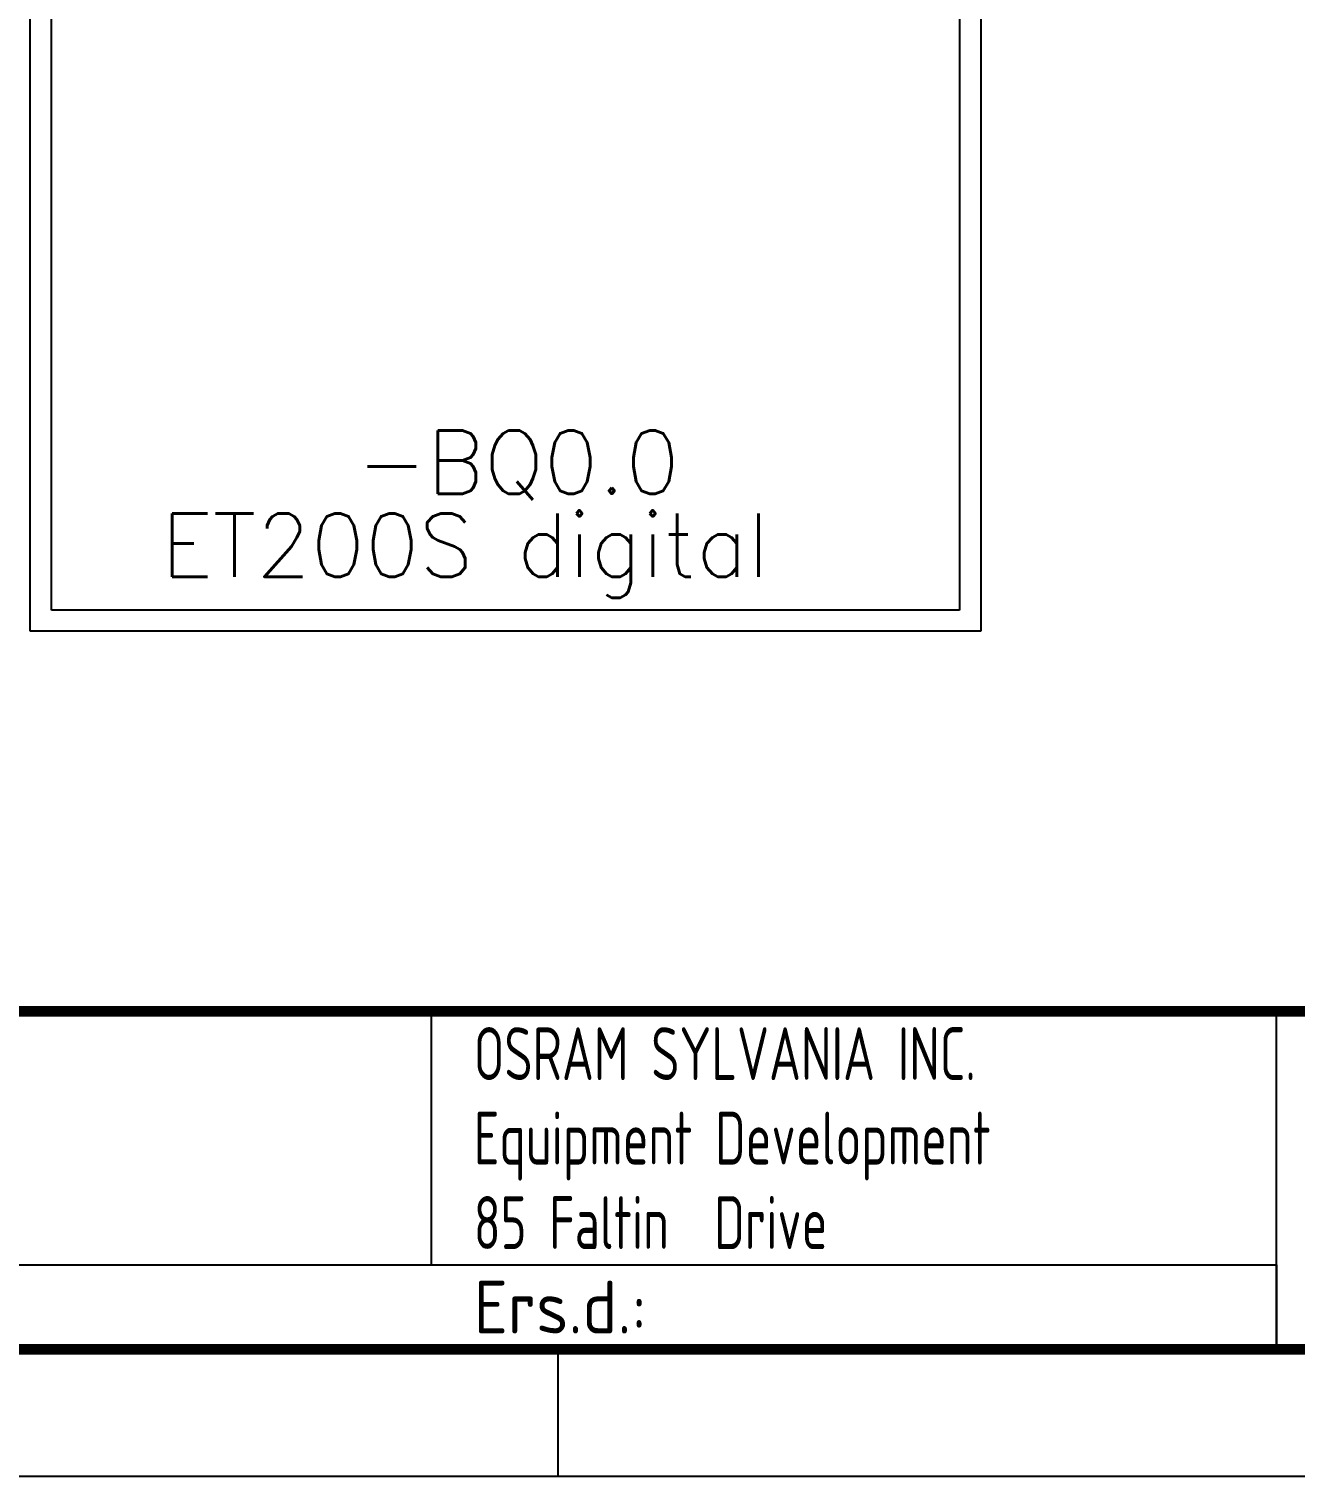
# Model space of a CAD drawing. Extents: x 0 to 420, y 0 to 297.
# Drawn here: x 184.9 to 244.9, y 0 to 68.5 of the extents above; entities that cross this region are included whole.
import ezdxf
from ezdxf.enums import TextEntityAlignment as Align

# ---------------------------------------------------------------- set-up
doc = ezdxf.new("R2010")
doc.units = 0
doc.header["$LTSCALE"] = 25
for name, color, linetype in [('ECS_LEV_PG_FRAME', 7, 'CONTINUOUS'), ('ECS_LEV_PH_DATA', 7, 'CONTINUOUS'), ('ECS_LEV_SYM', 7, 'CONTINUOUS'), ('ECS_LEV_SYM_DEVID', 7, 'CONTINUOUS'), ('ECS_LEV_SYM_GEO_SCM', 7, 'CONTINUOUS'), ('ECS_LEV_SYM_TEXT', 7, 'CONTINUOUS')]:
    doc.layers.add(name, color=color, linetype=linetype)
doc.styles.add('ISOCP', font='ISOCP.SHX', dxfattribs={"oblique": 0.017453, "height": 1})
doc.styles.add('ROMANS', font='ROMANS.SHX', dxfattribs={"oblique": 0.017453})
doc.styles.get("Standard").update_dxf_attribs({"font": 'romans.shx'})

# ---------------------------------------------------------------- blocks, each defined once
blk = doc.blocks.new('__TEXT_')
blk = doc.blocks.new('__PHTEXT_')
blk = doc.blocks.new('SEDLHL_1_SPS200S8EM')
at = {"layer": 'ECS_LEV_SYM_GEO_SCM', "color": 0, "linetype": 'Continuous'}
for p, q in [((0, -250), (0, 0)), ((45, 0), (45, -250)), ((1, -249), (1, -1)), ((44, -1), (44, -249)), ((44, -249), (1, -249)), ((45, -250), (0, -250))]:
    blk.add_line(p, q, dxfattribs=at)
at = {"layer": 'ECS_LEV_SYM_DEVID', "linetype": 'Continuous', "style": 'ROMANS'}
for tag, p in [('ECS_T_DEVID_3', (23.094, -233.59)), ('ECS_T_DEVID_2', (23.094, -237.79)), ('ECS_T_DEVID_1', (23.094, -241.99))]:
    blk.add_attdef(tag, text='', height=3, dxfattribs=at).set_placement(p, align=Align.MIDDLE_CENTER)
at = {"layer": 'ECS_LEV_SYM_TEXT', "color": 7, "linetype": 'Continuous', "style": 'ROMANS', "width": 0.725}
for tag, p in [('ECS_T_TEXT_3.0', (22.5, -5)), ('ECS_T_TEXT_11.0', (22.5, -10)), ('ECS_T_TEXT_4.0', (22.5, -30)), ('ECS_T_TEXT_12.0', (22.5, -35)), ('ECS_T_TEXT_5.0', (22.5, -55)), ('ECS_T_TEXT_13.0', (22.5, -60)), ('ECS_T_TEXT_6.0', (22.5, -80)), ('ECS_T_TEXT_14.0', (22.5, -85)), ('ECS_T_TEXT_7.0', (22.5, -105)), ('ECS_T_TEXT_15.0', (22.5, -110)), ('ECS_T_TEXT_8.0', (22.5, -130)), ('ECS_T_TEXT_16.0', (22.5, -135)), ('ECS_T_TEXT_9.0', (22.5, -155)), ('ECS_T_TEXT_17.0', (22.5, -160)), ('ECS_T_TEXT_10.0', (22.5, -180)), ('ECS_T_TEXT_18.0', (22.5, -185))]:
    blk.add_attdef(tag, text='', height=3.5, dxfattribs=at).set_placement(p, align=Align.MIDDLE_CENTER)
at = {"layer": 'ECS_LEV_SYM_TEXT', "linetype": 'Continuous', "style": 'ROMANS'}
blk.add_attdef('ECS_T_TEXT_1.0', text='', height=2.5, dxfattribs=at).set_placement((22.5, -207.5), align=Align.MIDDLE_CENTER)
at = {"layer": 'ECS_LEV_SYM_TEXT', "color": 7, "linetype": 'Continuous'}
blk.add_attdef('ECS_T_TEXT_2.0', (6.198, -247.419), '', height=3, dxfattribs=at)

msp = doc.modelspace()

# ---------------------------------------------------------------- linework, layer by layer
at = {"layer": 'ECS_LEV_PG_FRAME', "color": 7, "linetype": 'Continuous'}
msp.add_line((0, 0), (420, 0), dxfattribs=at)
at = {"layer": 'ECS_LEV_PH_DATA', "color": 7}
for p, q in [((204, 10), (204, 22)), ((244, 6), (244, 22)), ((6, 10), (244, 10)), ((244, 10), (244, 6)), ((210, 0), (210, 6))]:
    msp.add_line(p, q, dxfattribs=at)
at = {"layer": 'ECS_LEV_PH_DATA', "color": 7, "linetype": 'Continuous'}
msp.add_line((0, 0), (420, 0), dxfattribs=at)
msp.add_line((0, 0), (420, 0), dxfattribs=at)
at = {"layer": 'ECS_LEV_PH_DATA', "color": 7, "const_width": 0.5}
msp.add_lwpolyline([(414, 291), (6, 291), (6, 6), (414, 6)], close=True, dxfattribs=at)
msp.add_lwpolyline([(6, 22), (414, 22)], dxfattribs=at)

# ---------------------------------------------------------------- block references
at = {"layer": 'ECS_LEV_PH_DATA', "linetype": 'Continuous'}
ref = msp.add_blockref('__PHTEXT_', (0, 0), dxfattribs=at)
ref.add_attrib('?ADDR01_0.0', 'OSRAM SYLVANIA INC.', dxfattribs={"height": 2.5, "style": 'ISOCP', "width": 0.75}).set_placement((206, 20), align=Align.MIDDLE_LEFT)
ref = msp.add_blockref('__PHTEXT_', (0, 0), dxfattribs=at)
ref.add_attrib('?ADDR02_0.0', 'Equipment Development', dxfattribs={"height": 2.5, "style": 'ISOCP', "width": 0.75}).set_placement((206, 16), align=Align.MIDDLE_LEFT)
ref = msp.add_blockref('__PHTEXT_', (0, 0), dxfattribs=at)
ref.add_attrib('?ADDR03_0.0', '85 Faltin  Drive ', dxfattribs={"height": 2.5, "style": 'ISOCP', "width": 0.75}).set_placement((206, 12), align=Align.MIDDLE_LEFT)
ref = msp.add_blockref('__TEXT_', (0, 0), dxfattribs=at)
ref.add_attrib('ECS_T_TEXT_0.0', 'Ers.d.:', dxfattribs={"linetype": 'Continuous', "height": 2.5, "style": 'ISOCP'}).set_placement((206, 8), align=Align.MIDDLE_LEFT)
at = {"layer": 'ECS_LEV_SYM'}
ref = msp.add_blockref('SEDLHL_1_SPS200S8EM', (185, 290), dxfattribs=at)
ref.add_attrib('ECS_T_TEXT_2.0', 'ET200S digital', (191.198, 42.581), dxfattribs={"layer": 'ECS_LEV_SYM_TEXT', "color": 7, "linetype": 'Continuous', "height": 3})
ref.add_attrib('ECS_T_DEVID_1', '-BQ0.0', dxfattribs={"layer": 'ECS_LEV_SYM_DEVID', "linetype": 'Continuous', "height": 3}).set_placement((208.094, 48.01), align=Align.MIDDLE_CENTER)

doc.saveas('drawing.dxf')
